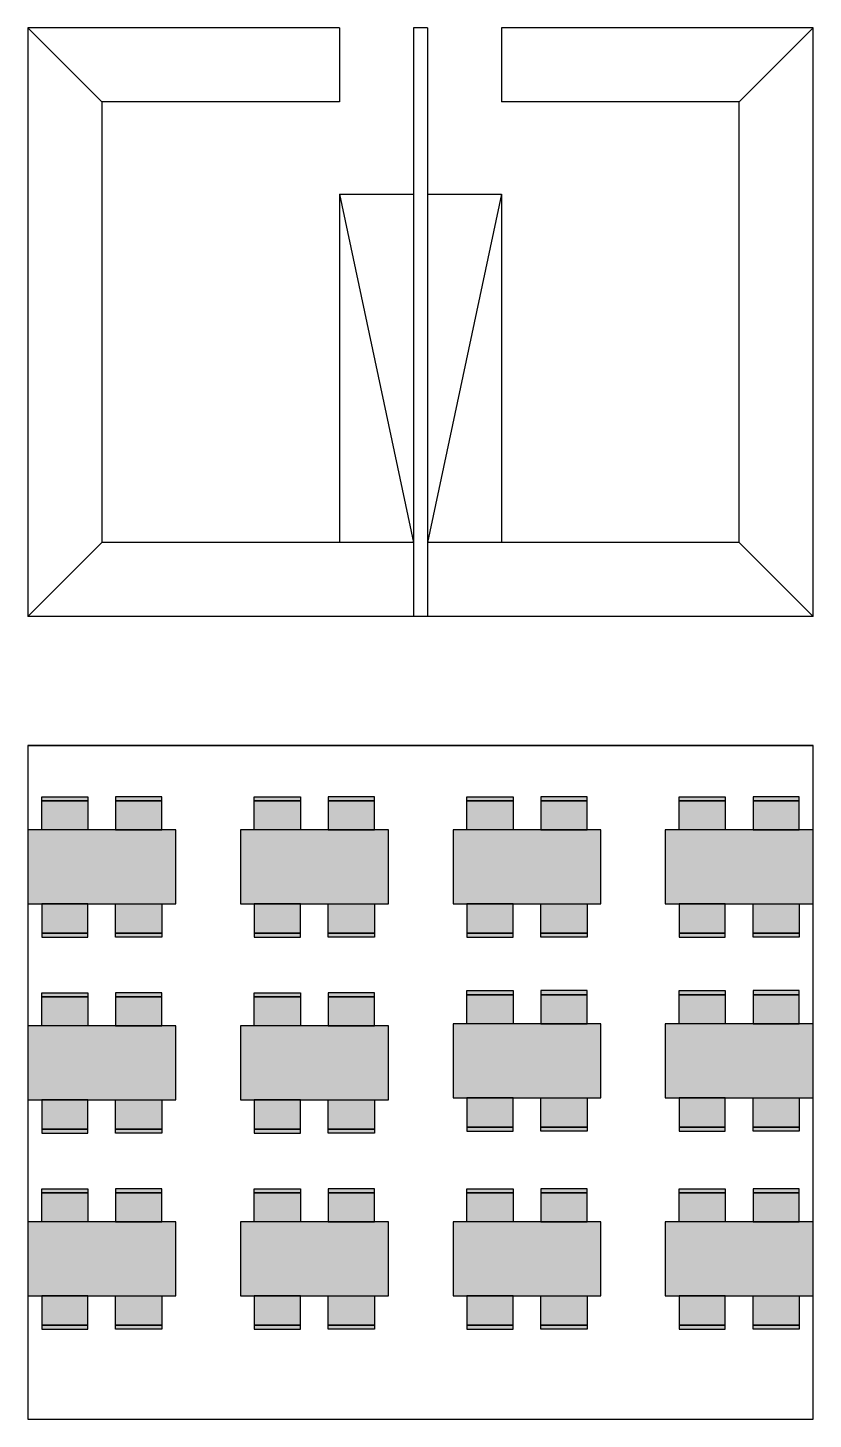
# Model space of a CAD drawing. Header units: inches. Extents: x -55 to 600, y -103 to 167.
# Drawn here: x 407.73 to 416.22, y 40.9 to 55.95 of the extents above; entities that cross this region are included whole.
import ezdxf

# ---------------------------------------------------------------- set-up
doc = ezdxf.new("R2010")
doc.units = ezdxf.units.IN
doc.header["$MEASUREMENT"] = 0
doc.layers.add('AI-Hatch mob', color=254, linetype='Continuous')
doc.layers.add('AI-Mob', color=2, linetype='Continuous')

# ---------------------------------------------------------------- blocks, each defined once
blk = doc.blocks.new('Mesa Retangular 1600x800mm - 04 lugares')
at = {"layer": 'AI-Hatch mob', "ltscale": 20}
h = blk.add_hatch(color=254, dxfattribs=at)
h.dxf.hatch_style = 1
h.paths.add_polyline_path([(0.4, 0), (0.4, 1.6), (-0.4, 1.6), (-0.4, 0)])
at = {"layer": 'AI-Hatch mob'}
for points in [[(-0.76, 1.45), (-0.76, 0.95), (-0.715, 0.95), (-0.715, 1.45)], [(-0.715, 1.45), (-0.715, 0.95), (-0.4, 0.95), (-0.4, 1.45)], [(0.715, 1.45), (0.715, 0.95), (0.4, 0.95), (0.4, 1.45)], [(0.76, 1.45), (0.76, 0.95), (0.715, 0.95), (0.715, 1.45)], [(-0.76, 0.15), (-0.76, 0.65), (-0.715, 0.65), (-0.715, 0.15)], [(-0.715, 0.15), (-0.715, 0.65), (-0.4, 0.65), (-0.4, 0.15)], [(0.715, 0.15), (0.715, 0.65), (0.4, 0.65), (0.4, 0.15)], [(0.76, 0.15), (0.76, 0.65), (0.715, 0.65), (0.715, 0.15)]]:
    blk.add_hatch(color=254, dxfattribs=at).paths.add_polyline_path(points)
for points in [[(0.4, 0), (0.4, 1.6), (-0.4, 1.6), (-0.4, 0)], [(-0.76, 1.45), (-0.76, 0.95), (-0.715, 0.95), (-0.715, 1.45)], [(-0.715, 1.45), (-0.715, 0.95), (-0.4, 0.95), (-0.4, 1.45)], [(0.715, 1.45), (0.715, 0.95), (0.4, 0.95), (0.4, 1.45)], [(0.76, 1.45), (0.76, 0.95), (0.715, 0.95), (0.715, 1.45)], [(-0.76, 0.15), (-0.76, 0.65), (-0.715, 0.65), (-0.715, 0.15)], [(-0.715, 0.15), (-0.715, 0.65), (-0.4, 0.65), (-0.4, 0.15)], [(0.715, 0.15), (0.715, 0.65), (0.4, 0.65), (0.4, 0.15)], [(0.76, 0.15), (0.76, 0.65), (0.715, 0.65), (0.715, 0.15)]]:
    blk.add_lwpolyline(points, close=True)

msp = doc.modelspace()

# ---------------------------------------------------------------- linework, layer by layer
for p, q in [((408.528, 55.151), (407.728, 55.951)), ((411.101, 55.951), (411.101, 55.351)), ((411.101, 55.951), (411.101, 55.151)), ((411.901, 55.951), (411.901, 49.585)), ((412.051, 55.951), (412.051, 49.585)), ((412.851, 55.951), (412.851, 55.151)), ((415.423, 55.151), (416.223, 55.951)), ((411.101, 54.151), (411.101, 50.385)), ((411.101, 54.151), (411.901, 54.151)), ((411.101, 54.151), (411.901, 50.385)), ((412.051, 54.151), (412.851, 54.151)), ((412.851, 54.151), (412.051, 50.385)), ((412.851, 54.151), (412.851, 50.385)), ((408.528, 50.385), (407.728, 49.585)), ((411.901, 50.385), (408.528, 50.385)), ((415.423, 50.385), (412.051, 50.385)), ((415.423, 50.385), (416.223, 49.585)), ((416.223, 49.585), (407.728, 49.585)), ((416.223, 49.585), (407.728, 49.585)), ((407.728, 48.189), (416.223, 48.189)), ((407.728, 40.901), (416.223, 40.901))]:
    msp.add_line(p, q)
for points in [[(411.101, 55.951), (407.728, 55.951)], [(407.728, 55.951), (407.728, 49.585)], [(412.051, 55.951), (411.901, 55.951)], [(416.223, 55.951), (412.851, 55.951)], [(416.223, 49.585), (416.223, 55.951)], [(411.101, 55.151), (408.528, 55.151)], [(408.528, 55.151), (408.528, 50.385)], [(415.423, 55.151), (412.851, 55.151)], [(415.423, 50.385), (415.423, 55.151)], [(416.223, 48.189), (407.728, 48.189)], [(407.728, 48.189), (407.728, 40.901)], [(416.223, 40.901), (416.223, 48.189)], [(407.728, 40.901), (416.223, 40.901)], [(407.728, 40.901), (416.223, 40.901)]]:
    msp.add_lwpolyline(points)

# ---------------------------------------------------------------- block references
at = {"layer": 'AI-Mob', "rotation": 90}
for p in [(409.328, 46.874), (411.628, 46.874), (413.928, 46.874), (416.223, 46.874), (409.328, 44.754), (411.628, 44.754), (413.928, 44.776), (416.223, 44.776), (409.328, 42.634), (411.628, 42.634), (413.928, 42.634), (416.223, 42.634)]:
    msp.add_blockref('Mesa Retangular 1600x800mm - 04 lugares', p, dxfattribs=at)

doc.saveas('drawing.dxf')
